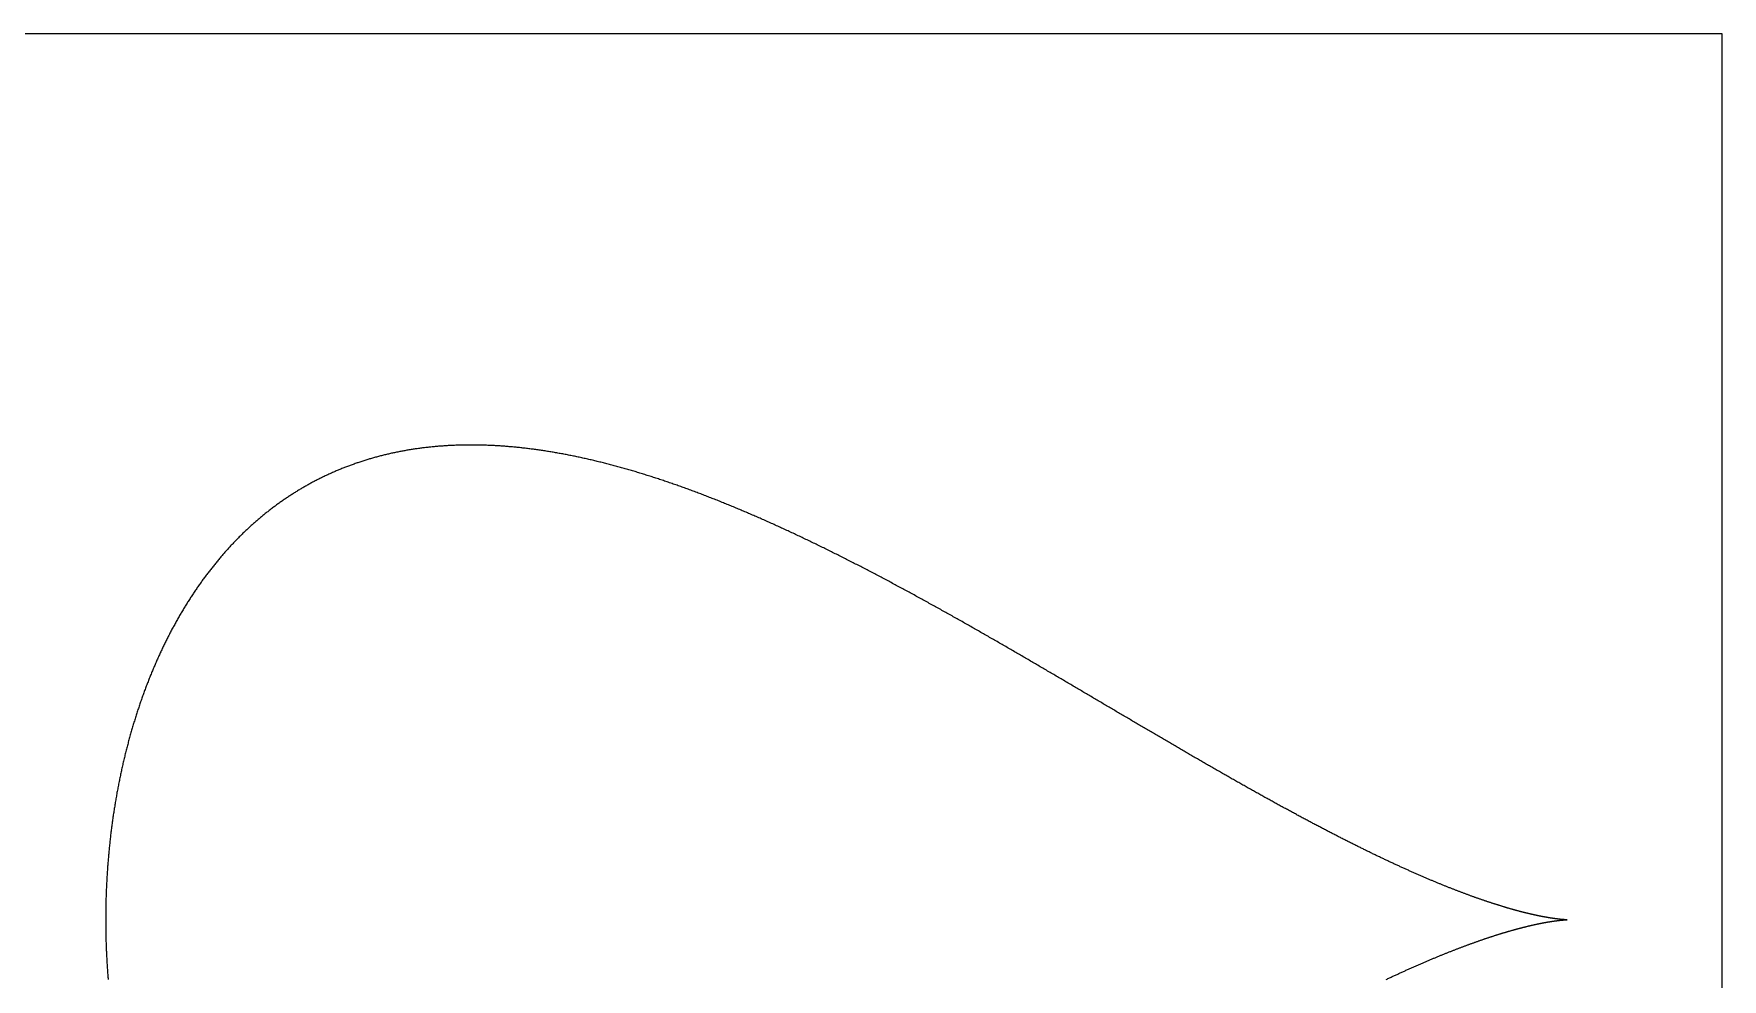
# Model space of a CAD drawing. Header units: metres. Extents: x 0 to 80, y 0 to 80.
# Drawn here: x 54.58 to 80, y 65.77 to 80 of the extents above; entities that cross this region are included whole.
import ezdxf

# ---------------------------------------------------------------- set-up
doc = ezdxf.new("R2010")
doc.units = ezdxf.units.M

msp = doc.modelspace()

# ---------------------------------------------------------------- linework, layer by layer
for p, q in [((80, 80), (0, 80)), ((80, 0), (80, 80))]:
    msp.add_line(p, q)
at = {"layer": 'ENGRAVE'}
msp.add_lwpolyline([(74.943231, 65.769717), (74.955864, 65.775659), (74.968472, 65.781579), (74.981055, 65.787477), (74.993612, 65.793352), (75.006144, 65.799205), (75.018651, 65.805037), (75.031132, 65.810845), (75.043588, 65.816632), (75.056018, 65.822396), (75.068423, 65.828138), (75.080802, 65.833858), (75.093156, 65.839556), (75.105483, 65.845232), (75.117785, 65.850885), (75.130062, 65.856516), (75.142312, 65.862125), (75.154537, 65.867711), (75.166736, 65.873276), (75.178909, 65.878818), (75.191056, 65.884337), (75.203177, 65.889835), (75.215272, 65.89531), (75.227341, 65.900764), (75.239384, 65.906194), (75.251401, 65.911603), (75.263392, 65.91699), (75.275356, 65.922354), (75.287295, 65.927696), (75.299207, 65.933016), (75.311092, 65.938313), (75.322952, 65.943589), (75.334785, 65.948842), (75.346592, 65.954073), (75.358372, 65.959282), (75.370126, 65.964468), (75.381853, 65.969633), (75.393553, 65.974775), (75.405227, 65.979895), (75.416875, 65.984993), (75.428496, 65.990069), (75.44009, 65.995122), (75.451657, 66.000154), (75.463198, 66.005163), (75.474712, 66.01015), (75.486199, 66.015115), (75.497659, 66.020058), (75.509092, 66.024979), (75.520498, 66.029878), (75.531878, 66.034755), (75.54323, 66.03961), (75.554555, 66.044443), (75.565854, 66.049253), (75.577125, 66.054042), (75.588369, 66.058808), (75.599585, 66.063553), (75.610775, 66.068276), (75.621937, 66.072976), (75.633072, 66.077655), (75.64418, 66.082312), (75.655261, 66.086947), (75.666314, 66.09156), (75.677339, 66.096151), (75.688337, 66.10072), (75.699308, 66.105268), (75.710251, 66.109793), (75.721167, 66.114297), (75.732055, 66.118779), (75.742915, 66.123239), (75.753748, 66.127677), (75.764553, 66.132093), (75.77533, 66.136488), (75.78608, 66.140861), (75.796802, 66.145213), (75.807496, 66.149542), (75.818162, 66.15385), (75.8288, 66.158137), (75.839411, 66.162402), (75.849993, 66.166645), (75.860548, 66.170866), (75.871074, 66.175066), (75.881573, 66.179245), (75.892043, 66.183402), (75.902485, 66.187538), (75.912899, 66.191652), (75.923285, 66.195744), (75.933643, 66.199815), (75.943973, 66.203865), (75.954274, 66.207894), (75.964547, 66.211901), (75.974791, 66.215887), (75.985008, 66.219851), (75.995196, 66.223794), (76.005355, 66.227716), (76.015486, 66.231617), (76.025589, 66.235497), (76.035663, 66.239355), (76.045708, 66.243193), (76.055725, 66.247009), (76.065714, 66.250804), (76.075674, 66.254578), (76.085605, 66.258331), (76.095507, 66.262063), (76.105381, 66.265774), (76.115226, 66.269464), (76.125042, 66.273134), (76.134829, 66.276782), (76.144587, 66.28041), (76.154317, 66.284017), (76.164018, 66.287603), (76.173689, 66.291168), (76.183332, 66.294713), (76.192946, 66.298237), (76.202531, 66.30174), (76.212087, 66.305222), (76.221613, 66.308685), (76.231111, 66.312126), (76.240579, 66.315547), (76.250019, 66.318948), (76.259429, 66.322328), (76.26881, 66.325688), (76.278161, 66.329027), (76.287483, 66.332346), (76.296776, 66.335645), (76.30604, 66.338923), (76.315274, 66.342182), (76.324479, 66.34542), (76.333655, 66.348638), (76.342801, 66.351835), (76.351918, 66.355013), (76.361005, 66.358171), (76.370062, 66.361309), (76.37909, 66.364426), (76.388089, 66.367524), (76.397057, 66.370602), (76.405997, 66.37366), (76.414906, 66.376699), (76.423786, 66.379717), (76.432636, 66.382716), (76.441456, 66.385696), (76.450247, 66.388655), (76.459008, 66.391595), (76.467738, 66.394516), (76.476439, 66.397417), (76.485111, 66.400298), (76.493752, 66.40316), (76.502363, 66.406003), (76.510945, 66.408826), (76.519496, 66.41163), (76.528017, 66.414415), (76.536509, 66.417181), (76.54497, 66.419928), (76.553401, 66.422655), (76.561802, 66.425363), (76.570173, 66.428053), (76.578514, 66.430723), (76.586824, 66.433374), (76.595105, 66.436007), (76.603355, 66.438621), (76.611575, 66.441216), (76.619764, 66.443792), (76.627923, 66.44635), (76.636052, 66.448888), (76.644151, 66.451409), (76.652219, 66.453911), (76.660257, 66.456394), (76.668264, 66.458859), (76.676241, 66.461305), (76.684187, 66.463733), (76.692103, 66.466143), (76.699988, 66.468535), (76.707843, 66.470908), (76.715667, 66.473263), (76.72346, 66.475601), (76.731223, 66.47792), (76.738955, 66.480221), (76.746657, 66.482504), (76.754327, 66.484769), (76.761968, 66.487017), (76.769577, 66.489247), (76.777155, 66.491459), (76.784703, 66.493653), (76.79222, 66.49583), (76.799706, 66.497989), (76.807161, 66.500131), (76.814586, 66.502255), (76.821979, 66.504362), (76.829342, 66.506451), (76.836673, 66.508524), (76.843974, 66.510579), (76.851243, 66.512617), (76.858482, 66.514637), (76.865689, 66.516641), (76.872865, 66.518628), (76.880011, 66.520597), (76.887125, 66.52255), (76.894208, 66.524486), (76.90126, 66.526405), (76.908281, 66.528308), (76.91527, 66.530194), (76.922228, 66.532063), (76.929156, 66.533916), (76.936051, 66.535752), (76.942916, 66.537572), (76.949749, 66.539375), (76.956551, 66.541163), (76.963322, 66.542934), (76.970061, 66.544688), (76.976769, 66.546427), (76.983445, 66.54815), (76.99009, 66.549856), (76.996703, 66.551547), (77.003285, 66.553222), (77.009836, 66.554881), (77.016355, 66.556524), (77.022843, 66.558152), (77.029299, 66.559764), (77.035723, 66.56136), (77.042116, 66.562941), (77.048477, 66.564506), (77.054807, 66.566057), (77.061105, 66.567591), (77.067371, 66.569111), (77.073606, 66.570615), (77.079809, 66.572105), (77.08598, 66.573579), (77.092119, 66.575038), (77.098227, 66.576482), (77.104303, 66.577912), (77.110347, 66.579327), (77.116359, 66.580727), (77.12234, 66.582112), (77.128288, 66.583483), (77.134205, 66.584839), (77.14009, 66.586181), (77.145943, 66.587508), (77.151764, 66.588821), (77.157553, 66.59012), (77.16331, 66.591405), (77.169035, 66.592675), (77.174729, 66.593932), (77.18039, 66.595174), (77.186019, 66.596403), (77.191616, 66.597618), (77.197181, 66.598819), (77.202714, 66.600006), (77.208215, 66.60118), (77.213684, 66.60234), (77.21912, 66.603486), (77.224525, 66.604619), (77.229897, 66.605739), (77.235237, 66.606846), (77.240545, 66.607939), (77.245821, 66.609019), (77.251065, 66.610087), (77.256276, 66.611141), (77.261455, 66.612182), (77.266602, 66.61321), (77.271716, 66.614226), (77.276798, 66.615229), (77.281848, 66.616219), (77.286866, 66.617197), (77.291851, 66.618162), (77.296804, 66.619115), (77.301724, 66.620055), (77.306612, 66.620983), (77.311468, 66.621899), (77.316291, 66.622803), (77.321081, 66.623695), (77.32584, 66.624575), (77.330566, 66.625443), (77.335259, 66.626299), (77.33992, 66.627143), (77.344548, 66.627976), (77.349144, 66.628797), (77.353707, 66.629606), (77.358238, 66.630404), (77.362736, 66.631191), (77.367201, 66.631966), (77.371634, 66.632731), (77.376035, 66.633484), (77.380402, 66.634226), (77.384737, 66.634957), (77.38904, 66.635677), (77.39331, 66.636386), (77.397547, 66.637084), (77.401751, 66.637772), (77.405923, 66.638449), (77.410062, 66.639116), (77.414168, 66.639772), (77.418242, 66.640417), (77.422282, 66.641053), (77.42629, 66.641678), (77.430266, 66.642293), (77.434208, 66.642898), (77.438118, 66.643493), (77.441994, 66.644078), (77.445838, 66.644654), (77.44965, 66.645219), (77.453428, 66.645775), (77.457173, 66.646321), (77.460886, 66.646858), (77.464566, 66.647385), (77.468213, 66.647903), (77.471826, 66.648412), (77.475407, 66.648911), (77.478956, 66.649402), (77.482471, 66.649883), (77.485953, 66.650356), (77.489402, 66.650819), (77.492818, 66.651274), (77.496202, 66.65172), (77.499552, 66.652157), (77.502869, 66.652586), (77.506154, 66.653006), (77.509405, 66.653418), (77.512623, 66.653822), (77.515808, 66.654217), (77.51896, 66.654605), (77.52208, 66.654984), (77.525166, 66.655355), (77.528219, 66.655718), (77.531238, 66.656074), (77.534225, 66.656422), (77.537179, 66.656762), (77.540099, 66.657094), (77.542987, 66.657419), (77.545841, 66.657737), (77.548662, 66.658047), (77.55145, 66.658351), (77.554205, 66.658647), (77.556927, 66.658935), (77.559615, 66.659217), (77.562271, 66.659492), (77.564893, 66.659761), (77.567482, 66.660022), (77.570038, 66.660277), (77.57256, 66.660525), (77.575049, 66.660767), (77.577506, 66.661002), (77.579928, 66.661231), (77.582318, 66.661454), (77.584674, 66.66167), (77.586997, 66.661881), (77.589287, 66.662086), (77.591544, 66.662284), (77.593767, 66.662477), (77.595957, 66.662664), (77.598114, 66.662846), (77.600237, 66.663022), (77.602327, 66.663192), (77.604384, 66.663357), (77.606408, 66.663517), (77.608398, 66.663672), (77.610354, 66.663821), (77.612278, 66.663966), (77.614168, 66.664105), (77.616025, 66.66424), (77.617848, 66.66437), (77.619638, 66.664495), (77.621395, 66.664615), (77.623118, 66.664731), (77.624808, 66.664843), (77.626465, 66.66495), (77.628088, 66.665053), (77.629678, 66.665151), (77.631234, 66.665246), (77.632757, 66.665336), (77.634247, 66.665423), (77.635703, 66.665506), (77.637126, 66.665585), (77.638515, 66.66566), (77.639871, 66.665732), (77.641194, 66.6658), (77.642483, 66.665865), (77.643738, 66.665927), (77.644961, 66.665985), (77.646149, 66.66604), (77.647305, 66.666093), (77.648427, 66.666142), (77.649515, 66.666188), (77.65057, 66.666231), (77.651592, 66.666272), (77.65258, 66.66631), (77.653534, 66.666346), (77.654455, 66.666379), (77.655343, 66.66641), (77.656197, 66.666438), (77.657018, 66.666465), (77.657805, 66.666489), (77.658559, 66.666511), (77.659279, 66.666531), (77.659966, 66.66655), (77.660619, 66.666566), (77.661239, 66.666581), (77.661825, 66.666595), (77.662378, 66.666607), (77.662897, 66.666617), (77.663383, 66.666627), (77.663835, 66.666635), (77.664254, 66.666641), (77.66464, 66.666647), (77.664991, 66.666652), (77.66531, 66.666656), (77.665594, 66.666659), (77.665846, 66.666662), (77.666064, 66.666664), (77.666248, 66.666665), (77.666399, 66.666666), (77.666516, 66.666666), (77.6666, 66.666667), (77.66665, 66.666667), (77.666667, 66.666667), (77.66665, 66.666667), (77.6666, 66.666667), (77.666516, 66.666667), (77.666399, 66.666668), (77.666248, 66.666668), (77.666064, 66.66667), (77.665846, 66.666672), (77.665594, 66.666674), (77.66531, 66.666677), (77.664991, 66.666681), (77.66464, 66.666686), (77.664254, 66.666692), (77.663835, 66.666699), (77.663383, 66.666707), (77.662897, 66.666716), (77.662378, 66.666727), (77.661825, 66.666738), (77.661239, 66.666752), (77.660619, 66.666767), (77.659966, 66.666784), (77.659279, 66.666802), (77.658559, 66.666822), (77.657805, 66.666844), (77.657018, 66.666869), (77.656197, 66.666895), (77.655343, 66.666924), (77.654455, 66.666954), (77.653534, 66.666987), (77.65258, 66.667023), (77.651592, 66.667061), (77.65057, 66.667102), (77.649515, 66.667145), (77.648427, 66.667192), (77.647305, 66.667241), (77.646149, 66.667293), (77.644961, 66.667348), (77.643738, 66.667406), (77.642483, 66.667468), (77.641194, 66.667533), (77.639871, 66.667601), (77.638515, 66.667673), (77.637126, 66.667748), (77.635703, 66.667827), (77.634247, 66.66791), (77.632757, 66.667997), (77.631234, 66.668087), (77.629678, 66.668182), (77.628088, 66.668281), (77.626465, 66.668384), (77.624808, 66.668491), (77.623118, 66.668602), (77.621395, 66.668718), (77.619638, 66.668839), (77.617848, 66.668964), (77.616025, 66.669094), (77.614168, 66.669228), (77.612278, 66.669368), (77.610354, 66.669512), (77.608398, 66.669661), (77.606408, 66.669816), (77.604384, 66.669976), (77.602327, 66.670141), (77.600237, 66.670311), (77.598114, 66.670487), (77.595957, 66.670669), (77.593767, 66.670856), (77.591544, 66.671049), (77.589287, 66.671248), (77.586997, 66.671452), (77.584674, 66.671663), (77.582318, 66.671879), (77.579928, 66.672102), (77.577506, 66.672331), (77.575049, 66.672567), (77.57256, 66.672808), (77.570038, 66.673057), (77.567482, 66.673311), (77.564893, 66.673573), (77.562271, 66.673841), (77.559615, 66.674116), (77.556927, 66.674398), (77.554205, 66.674687), (77.55145, 66.674983), (77.548662, 66.675286), (77.545841, 66.675596), (77.542987, 66.675914), (77.540099, 66.676239), (77.537179, 66.676572), (77.534225, 66.676912), (77.531238, 66.677259), (77.528219, 66.677615), (77.525166, 66.677978), (77.52208, 66.67835), (77.51896, 66.678729), (77.515808, 66.679116), (77.512623, 66.679511), (77.509405, 66.679915), (77.506154, 66.680327), (77.502869, 66.680747), (77.499552, 66.681176), (77.496202, 66.681614), (77.492818, 66.68206), (77.489402, 66.682514), (77.485953, 66.682978), (77.482471, 66.68345), (77.478956, 66.683932), (77.475407, 66.684422), (77.471826, 66.684921), (77.468213, 66.68543), (77.464566, 66.685948), (77.460886, 66.686475), (77.457173, 66.687012), (77.453428, 66.687558), (77.44965, 66.688114), (77.445838, 66.68868), (77.441994, 66.689255), (77.438118, 66.68984), (77.434208, 66.690435), (77.430266, 66.69104), (77.42629, 66.691655), (77.422282, 66.69228), (77.418242, 66.692916), (77.414168, 66.693562), (77.410062, 66.694218), (77.405923, 66.694884), (77.401751, 66.695561), (77.397547, 66.696249), (77.39331, 66.696948), (77.38904, 66.697657), (77.384737, 66.698377), (77.380402, 66.699108), (77.376035, 66.69985), (77.371634, 66.700603), (77.367201, 66.701367), (77.362736, 66.702142), (77.358238, 66.702929), (77.353707, 66.703727), (77.349144, 66.704537), (77.344548, 66.705358), (77.33992, 66.70619), (77.335259, 66.707035), (77.330566, 66.707891), (77.32584, 66.708759), (77.321081, 66.709638), (77.316291, 66.71053), (77.311468, 66.711434), (77.306612, 66.71235), (77.301724, 66.713278), (77.296804, 66.714219), (77.291851, 66.715171), (77.286866, 66.716137), (77.281848, 66.717114), (77.276798, 66.718105), (77.271716, 66.719107), (77.266602, 66.720123), (77.261455, 66.721151), (77.256276, 66.722193), (77.251065, 66.723247), (77.245821, 66.724314), (77.240545, 66.725394), (77.235237, 66.726488), (77.229897, 66.727594), (77.224525, 66.728714), (77.21912, 66.729847), (77.213684, 66.730994), (77.208215, 66.732154), (77.202714, 66.733327), (77.197181, 66.734515), (77.191616, 66.735716), (77.186019, 66.736931), (77.18039, 66.738159), (77.174729, 66.739402), (77.169035, 66.740658), (77.16331, 66.741929), (77.157553, 66.743213), (77.151764, 66.744512), (77.145943, 66.745825), (77.14009, 66.747153), (77.134205, 66.748494), (77.128288, 66.749851), (77.12234, 66.751221), (77.116359, 66.752607), (77.110347, 66.754007), (77.104303, 66.755421), (77.098227, 66.756851), (77.092119, 66.758295), (77.08598, 66.759755), (77.079809, 66.761229), (77.073606, 66.762718), (77.067371, 66.764222), (77.061105, 66.765742), (77.054807, 66.767277), (77.048477, 66.768827), (77.042116, 66.770392), (77.035723, 66.771973), (77.029299, 66.77357), (77.022843, 66.775182), (77.016355, 66.776809), (77.009836, 66.778453), (77.003285, 66.780112), (76.996703, 66.781786), (76.99009, 66.783477), (76.983445, 66.785184), (76.976769, 66.786906), (76.970061, 66.788645), (76.963322, 66.7904), (76.956551, 66.792171), (76.949749, 66.793958), (76.942916, 66.795761), (76.936051, 66.797581), (76.929156, 66.799417), (76.922228, 66.80127), (76.91527, 66.80314), (76.908281, 66.805025), (76.90126, 66.806928), (76.894208, 66.808847), (76.887125, 66.810783), (76.880011, 66.812736), (76.872865, 66.814706), (76.865689, 66.816692), (76.858482, 66.818696), (76.851243, 66.820717), (76.843974, 66.822755), (76.836673, 66.82481), (76.829342, 66.826882), (76.821979, 66.828971), (76.814586, 66.831078), (76.807161, 66.833203), (76.799706, 66.835344), (76.79222, 66.837503), (76.784703, 66.83968), (76.777155, 66.841875), (76.769577, 66.844087), (76.761968, 66.846316), (76.754327, 66.848564), (76.746657, 66.850829), (76.738955, 66.853112), (76.731223, 66.855414), (76.72346, 66.857733), (76.715667, 66.86007), (76.707843, 66.862425), (76.699988, 66.864799), (76.692103, 66.86719), (76.684187, 66.8696), (76.676241, 66.872028), (76.668264, 66.874475), (76.660257, 66.876939), (76.652219, 66.879423), (76.644151, 66.881925), (76.636052, 66.884445), (76.627923, 66.886984), (76.619764, 66.889541), (76.611575, 66.892118), (76.603355, 66.894713), (76.595105, 66.897326), (76.586824, 66.899959), (76.578514, 66.90261), (76.570173, 66.905281), (76.561802, 66.90797), (76.553401, 66.910678), (76.54497, 66.913406), (76.536509, 66.916152), (76.528017, 66.918918), (76.519496, 66.921703), (76.510945, 66.924507), (76.502363, 66.92733), (76.493752, 66.930173), (76.485111, 66.933035), (76.476439, 66.935917), (76.467738, 66.938818), (76.459008, 66.941738), (76.450247, 66.944678), (76.441456, 66.947638), (76.432636, 66.950617), (76.423786, 66.953616), (76.414906, 66.956635), (76.405997, 66.959673), (76.397057, 66.962731), (76.388089, 66.965809), (76.37909, 66.968907), (76.370062, 66.972025), (76.361005, 66.975162), (76.351918, 66.97832), (76.342801, 66.981498), (76.333655, 66.984696), (76.324479, 66.987914), (76.315274, 66.991152), (76.30604, 66.99441), (76.296776, 66.997689), (76.287483, 67.000987), (76.278161, 67.004306), (76.26881, 67.007646), (76.259429, 67.011005), (76.250019, 67.014386), (76.240579, 67.017786), (76.231111, 67.021207), (76.221613, 67.024649), (76.212087, 67.028111), (76.202531, 67.031594), (76.192946, 67.035097), (76.183332, 67.038621), (76.173689, 67.042165), (76.164018, 67.045731), (76.154317, 67.049317), (76.144587, 67.052923), (76.134829, 67.056551), (76.125042, 67.0602), (76.115226, 67.063869), (76.105381, 67.067559), (76.095507, 67.07127), (76.085605, 67.075002), (76.075674, 67.078755), (76.065714, 67.082529), (76.055725, 67.086325), (76.045708, 67.090141), (76.035663, 67.093978), (76.025589, 67.097837), (76.015486, 67.101716), (76.005355, 67.105617), (75.995196, 67.109539), (75.985008, 67.113482), (75.974791, 67.117447), (75.964547, 67.121433), (75.954274, 67.12544), (75.943973, 67.129468), (75.933643, 67.133518), (75.923285, 67.137589), (75.912899, 67.141682), (75.902485, 67.145796), (75.892043, 67.149931), (75.881573, 67.154088), (75.871074, 67.158267), (75.860548, 67.162467), (75.849993, 67.166689), (75.839411, 67.170932), (75.8288, 67.175197), (75.818162, 67.179483), (75.807496, 67.183791), (75.796802, 67.188121), (75.78608, 67.192472), (75.77533, 67.196845), (75.764553, 67.20124), (75.753748, 67.205656), (75.742915, 67.210095), (75.732055, 67.214555), (75.721167, 67.219037), (75.710251, 67.22354), (75.699308, 67.228066), (75.688337, 67.232613), (75.677339, 67.237182), (75.666314, 67.241773), (75.655261, 67.246386), (75.64418, 67.251021), (75.633072, 67.255678), (75.621937, 67.260357), (75.610775, 67.265058), (75.599585, 67.26978), (75.588369, 67.274525), (75.577125, 67.279291), (75.565854, 67.28408), (75.554555, 67.288891), (75.54323, 67.293724), (75.531878, 67.298578), (75.520498, 67.303455), (75.509092, 67.308354), (75.497659, 67.313275), (75.486199, 67.318218), (75.474712, 67.323183), (75.463198, 67.32817), (75.451657, 67.33318), (75.44009, 67.338211), (75.428496, 67.343265), (75.416875, 67.348341), (75.405227, 67.353438), (75.393553, 67.358559), (75.381853, 67.363701), (75.370126, 67.368865), (75.358372, 67.374052), (75.346592, 67.379261), (75.334785, 67.384492), (75.322952, 67.389745), (75.311092, 67.39502), (75.299207, 67.400318), (75.287295, 67.405637), (75.275356, 67.410979), (75.263392, 67.416344), (75.251401, 67.42173), (75.239384, 67.427139), (75.227341, 67.43257), (75.215272, 67.438023), (75.203177, 67.443498), (75.191056, 67.448996), (75.178909, 67.454516), (75.166736, 67.460058), (75.154537, 67.465622), (75.142312, 67.471209), (75.130062, 67.476817), (75.117785, 67.482448), (75.105483, 67.488102), (75.093156, 67.493777), (75.080802, 67.499475), (75.068423, 67.505195), (75.056018, 67.510937), (75.043588, 67.516701), (75.031132, 67.522488), (75.018651, 67.528297), (75.006144, 67.534128), (74.993612, 67.539981), (74.981055, 67.545857), (74.968472, 67.551754), (74.955864, 67.557674), (74.943231, 67.563616), (74.930572, 67.56958), (74.917888, 67.575566), (74.90518, 67.581575), (74.892446, 67.587606), (74.879687, 67.593659), (74.866903, 67.599733), (74.854094, 67.605831), (74.84126, 67.61195), (74.828401, 67.618091), (74.815517, 67.624255), (74.802609, 67.63044), (74.789675, 67.636648), (74.776717, 67.642877), (74.763735, 67.649129), (74.750727, 67.655403), (74.737695, 67.661699), (74.724639, 67.668017), (74.711557, 67.674357), (74.698452, 67.680718), (74.685322, 67.687102), (74.672167, 67.693508), (74.658988, 67.699936), (74.645785, 67.706386), (74.632557, 67.712857), (74.619305, 67.719351), (74.606029, 67.725866), (74.592729, 67.732404), (74.579404, 67.738963), (74.566056, 67.745544), (74.552683, 67.752147), (74.539287, 67.758772), (74.525866, 67.765418), (74.512422, 67.772086), (74.498953, 67.778777), (74.485461, 67.785488), (74.471945, 67.792222), (74.458405, 67.798977), (74.444841, 67.805754), (74.431254, 67.812553), (74.417643, 67.819373), (74.404008, 67.826215), (74.39035, 67.833078), (74.376669, 67.839963), (74.362963, 67.84687), (74.349235, 67.853798), (74.335483, 67.860747), (74.321707, 67.867718), (74.307909, 67.874711), (74.294087, 67.881725), (74.280242, 67.88876), (74.266373, 67.895817), (74.252482, 67.902895), (74.238567, 67.909994), (74.224629, 67.917115), (74.210669, 67.924257), (74.196685, 67.931421), (74.182678, 67.938605), (74.168649, 67.945811), (74.154596, 67.953038), (74.140521, 67.960286), (74.126423, 67.967555), (74.112302, 67.974845), (74.098159, 67.982157), (74.083993, 67.989489), (74.069804, 67.996842), (74.055593, 68.004217), (74.041359, 68.011612), (74.027103, 68.019028), (74.012825, 68.026465), (73.998524, 68.033923), (73.984201, 68.041402), (73.969855, 68.048901), (73.955487, 68.056421), (73.941097, 68.063962), (73.926685, 68.071524), (73.912251, 68.079106), (73.897794, 68.086709), (73.883316, 68.094332), (73.868816, 68.101976), (73.854293, 68.109641), (73.839749, 68.117325), (73.825183, 68.125031), (73.810595, 68.132757), (73.795986, 68.140503), (73.781354, 68.148269), (73.766701, 68.156056), (73.752027, 68.163863), (73.73733, 68.17169), (73.722613, 68.179537), (73.707873, 68.187405), (73.693113, 68.195292), (73.678331, 68.2032), (73.663527, 68.211127), (73.648702, 68.219075), (73.633856, 68.227042), (73.618989, 68.235029), (73.604101, 68.243037), (73.589191, 68.251064), (73.57426, 68.25911), (73.559309, 68.267177), (73.544336, 68.275263), (73.529342, 68.283369), (73.514328, 68.291494), (73.499292, 68.299639), (73.484236, 68.307803), (73.469159, 68.315987), (73.454061, 68.32419), (73.438943, 68.332413), (73.423804, 68.340654), (73.408644, 68.348916), (73.393464, 68.357196), (73.378263, 68.365495), (73.363042, 68.373814), (73.347801, 68.382152), (73.332539, 68.390508), (73.317257, 68.398884), (73.301955, 68.407279), (73.286632, 68.415692), (73.271289, 68.424125), (73.255926, 68.432576), (73.240543, 68.441046), (73.22514, 68.449534), (73.209717, 68.458041), (73.194274, 68.466567), (73.178812, 68.475111), (73.163329, 68.483674), (73.147827, 68.492255), (73.132304, 68.500855), (73.116763, 68.509473), (73.101201, 68.518109), (73.08562, 68.526763), (73.070019, 68.535435), (73.054399, 68.544126), (73.03876, 68.552835), (73.023101, 68.561561), (73.007422, 68.570306), (72.991724, 68.579068), (72.976007, 68.587848), (72.960271, 68.596646), (72.944516, 68.605462), (72.928741, 68.614295), (72.912948, 68.623146), (72.897135, 68.632015), (72.881304, 68.6409), (72.865453, 68.649804), (72.849584, 68.658724), (72.833696, 68.667662), (72.817789, 68.676618), (72.801863, 68.68559), (72.785918, 68.69458), (72.769955, 68.703586), (72.753974, 68.71261), (72.737974, 68.72165), (72.721955, 68.730708), (72.705918, 68.739782), (72.689862, 68.748873), (72.673788, 68.757981), (72.657696, 68.767105), (72.641586, 68.776246), (72.625457, 68.785403), (72.60931, 68.794577), (72.593145, 68.803767), (72.576962, 68.812973), (72.560761, 68.822196), (72.544543, 68.831435), (72.528306, 68.84069), (72.512051, 68.849961), (72.495779, 68.859248), (72.479488, 68.86855), (72.46318, 68.877869), (72.446855, 68.887204), (72.430512, 68.896554), (72.414151, 68.90592), (72.397773, 68.915301), (72.381377, 68.924698), (72.364964, 68.93411), (72.348533, 68.943538), (72.332085, 68.952981), (72.31562, 68.962439), (72.299138, 68.971913), (72.282639, 68.981401), (72.266122, 68.990904), (72.249589, 69.000423), (72.233038, 69.009956), (72.216471, 69.019504), (72.199886, 69.029067), (72.183285, 69.038644), (72.166667, 69.048237), (72.150032, 69.057843), (72.13338, 69.067464), (72.116712, 69.077099), (72.100027, 69.086749), (72.083326, 69.096413), (72.066608, 69.106091), (72.049874, 69.115783), (72.033123, 69.125489), (72.016356, 69.135209), (71.999572, 69.144943), (71.982773, 69.15469), (71.965957, 69.164452), (71.949125, 69.174226), (71.932277, 69.184015), (71.915413, 69.193817), (71.898533, 69.203632), (71.881637, 69.21346), (71.864725, 69.223302), (71.847797, 69.233157), (71.830854, 69.243025), (71.813895, 69.252906), (71.79692, 69.2628), (71.779929, 69.272707), (71.762923, 69.282626), (71.745901, 69.292558), (71.728864, 69.302503), (71.711812, 69.31246), (71.694744, 69.32243), (71.677661, 69.332412), (71.660562, 69.342406), (71.643448, 69.352412), (71.62632, 69.362431), (71.609176, 69.372461), (71.592017, 69.382504), (71.574843, 69.392558), (71.557654, 69.402624), (71.54045, 69.412702), (71.523231, 69.422791), (71.505998, 69.432892), (71.488749, 69.443004), (71.471486, 69.453128), (71.454209, 69.463263), (71.436917, 69.473409), (71.41961, 69.483566), (71.402289, 69.493734), (71.384953, 69.503913), (71.367603, 69.514103), (71.350239, 69.524304), (71.33286, 69.534515), (71.315468, 69.544737), (71.298061, 69.55497), (71.28064, 69.565212), (71.263204, 69.575466), (71.245755, 69.585729), (71.228292, 69.596002), (71.210815, 69.606286), (71.193325, 69.616579), (71.17582, 69.626883), (71.158302, 69.637196), (71.14077, 69.647518), (71.123224, 69.657851), (71.105665, 69.668193), (71.088092, 69.678544), (71.070506, 69.688905), (71.052906, 69.699274), (71.035293, 69.709653), (71.017667, 69.720041), (71.000028, 69.730438), (70.982375, 69.740844), (70.964709, 69.751259), (70.94703, 69.761682), (70.929338, 69.772114), (70.911633, 69.782555), (70.893915, 69.793003), (70.876184, 69.80346), (70.858441, 69.813926), (70.840684, 69.824399), (70.822915, 69.834881), (70.805134, 69.84537), (70.787339, 69.855867), (70.769532, 69.866372), (70.751713, 69.876885), (70.733881, 69.887405), (70.716037, 69.897933), (70.69818, 69.908468), (70.680311, 69.91901), (70.66243, 69.92956), (70.644537, 69.940116), (70.626632, 69.950679), (70.608714, 69.96125), (70.590785, 69.971827), (70.572843, 69.982411), (70.55489, 69.993001), (70.536925, 70.003598), (70.518948, 70.014201), (70.500959, 70.024811), (70.482959, 70.035427), (70.464947, 70.046049), (70.446923, 70.056676), (70.428888, 70.06731), (70.410842, 70.07795), (70.392784, 70.088595), (70.374715, 70.099246), (70.356634, 70.109902), (70.338542, 70.120564), (70.320439, 70.131231), (70.302325, 70.141903), (70.2842, 70.15258), (70.266064, 70.163263), (70.247916, 70.17395), (70.229758, 70.184642), (70.211589, 70.195338), (70.19341, 70.20604), (70.175219, 70.216745), (70.157018, 70.227455), (70.138806, 70.23817), (70.120584, 70.248888), (70.102351, 70.259611), (70.084107, 70.270338), (70.065854, 70.281068), (70.047589, 70.291802), (70.029315, 70.30254), (70.01103, 70.313282), (69.992735, 70.324026), (69.97443, 70.334775), (69.956115, 70.345526), (69.93779, 70.356281), (69.919455, 70.367038), (69.90111, 70.377799), (69.882755, 70.388562), (69.864391, 70.399328), (69.846016, 70.410097), (69.827632, 70.420868), (69.809239, 70.431642), (69.790835, 70.442418), (69.772423, 70.453196), (69.754, 70.463976), (69.735569, 70.474758), (69.717128, 70.485542), (69.698678, 70.496328), (69.680218, 70.507115), (69.661749, 70.517904), (69.643272, 70.528695), (69.624785, 70.539487), (69.606289, 70.550279), (69.587784, 70.561074), (69.56927, 70.571869), (69.550748, 70.582665), (69.532216, 70.593461), (69.513676, 70.604259), (69.495127, 70.615057), (69.47657, 70.625855), (69.458004, 70.636654), (69.43943, 70.647453), (69.420847, 70.658252), (69.402255, 70.669051), (69.383656, 70.679851), (69.365048, 70.69065), (69.346432, 70.701448), (69.327808, 70.712246), (69.309175, 70.723044), (69.290535, 70.733841), (69.271886, 70.744637), (69.25323, 70.755433), (69.234566, 70.766227), (69.215894, 70.777021), (69.197214, 70.787813), (69.178526, 70.798604), (69.159831, 70.809393), (69.141128, 70.820181), (69.122418, 70.830968), (69.1037, 70.841752), (69.084975, 70.852535), (69.066242, 70.863316), (69.047502, 70.874094), (69.028755, 70.884871), (69.010001, 70.895645), (68.991239, 70.906417), (68.972471, 70.917186), (68.953695, 70.927953), (68.934913, 70.938717), (68.916123, 70.949477), (68.897327, 70.960235), (68.878524, 70.97099), (68.859714, 70.981742), (68.840897, 70.99249), (68.822074, 71.003235), (68.803245, 71.013976), (68.784408, 71.024714), (68.765566, 71.035448), (68.746717, 71.046178), (68.727861, 71.056904), (68.708999, 71.067626), (68.690132, 71.078344), (68.671257, 71.089057), (68.652377, 71.099766), (68.633491, 71.11047), (68.614599, 71.121169), (68.595701, 71.131864), (68.576797, 71.142554), (68.557887, 71.153239), (68.538971, 71.163918), (68.52005, 71.174593), (68.501123, 71.185262), (68.48219, 71.195925), (68.463252, 71.206583), (68.444309, 71.217235), (68.42536, 71.227881), (68.406405, 71.238522), (68.387446, 71.249156), (68.368481, 71.259784), (68.349511, 71.270406), (68.330536, 71.281021), (68.311555, 71.29163), (68.29257, 71.302232), (68.27358, 71.312827), (68.254585, 71.323415), (68.235585, 71.333997), (68.21658, 71.344571), (68.197571, 71.355138), (68.178557, 71.365698), (68.159538, 71.37625), (68.140515, 71.386795), (68.121487, 71.397332), (68.102455, 71.407861), (68.083418, 71.418382), (68.064377, 71.428895), (68.045332, 71.4394), (68.026283, 71.449897), (68.007229, 71.460385), (67.988172, 71.470865), (67.96911, 71.481336), (67.950045, 71.491799), (67.930975, 71.502252), (67.911902, 71.512696), (67.892825, 71.523132), (67.873744, 71.533558), (67.85466, 71.543975), (67.835571, 71.554382), (67.81648, 71.56478), (67.797385, 71.575168), (67.778286, 71.585546), (67.759184, 71.595915), (67.740079, 71.606273), (67.72097, 71.616621), (67.701858, 71.626959), (67.682743, 71.637286), (67.663625, 71.647603), (67.644504, 71.657909), (67.62538, 71.668205), (67.606253, 71.67849), (67.587123, 71.688763), (67.56799, 71.699026), (67.548855, 71.709277), (67.529717, 71.719517), (67.510576, 71.729746), (67.491433, 71.739963), (67.472287, 71.750168), (67.453139, 71.760361), (67.433988, 71.770543), (67.414835, 71.780712), (67.39568, 71.79087), (67.376522, 71.801015), (67.357362, 71.811147), (67.338201, 71.821267), (67.319037, 71.831375), (67.299871, 71.841469), (67.280703, 71.851551), (67.261534, 71.86162), (67.242362, 71.871676), (67.223189, 71.881718), (67.204014, 71.891747), (67.184838, 71.901763), (67.16566, 71.911765), (67.14648, 71.921754), (67.127299, 71.931728), (67.108116, 71.941689), (67.088933, 71.951635), (67.069747, 71.961568), (67.050561, 71.971486), (67.031374, 71.98139), (67.012185, 71.991279), (66.992995, 72.001153), (66.973805, 72.011013), (66.954613, 72.020858), (66.935421, 72.030688), (66.916227, 72.040503), (66.897033, 72.050302), (66.877839, 72.060087), (66.858643, 72.069855), (66.839447, 72.079609), (66.820251, 72.089346), (66.801054, 72.099068), (66.781856, 72.108773), (66.762659, 72.118463), (66.743461, 72.128137), (66.724262, 72.137794), (66.705064, 72.147435), (66.685865, 72.157059), (66.666667, 72.166667), (66.647468, 72.176258), (66.62827, 72.185832), (66.609071, 72.195389), (66.589873, 72.204929), (66.570675, 72.214451), (66.551477, 72.223957), (66.53228, 72.233445), (66.513083, 72.242915), (66.493886, 72.252368), (66.47469, 72.261803), (66.455495, 72.27122), (66.4363, 72.280618), (66.417106, 72.289999), (66.397913, 72.299362), (66.37872, 72.308706), (66.359529, 72.318031), (66.340338, 72.327338), (66.321148, 72.336627), (66.30196, 72.345896), (66.282772, 72.355147), (66.263586, 72.364378), (66.244401, 72.37359), (66.225217, 72.382783), (66.206034, 72.391956), (66.186853, 72.40111), (66.167674, 72.410244), (66.148496, 72.419359), (66.129319, 72.428453), (66.110144, 72.437528), (66.090971, 72.446582), (66.0718, 72.455617), (66.05263, 72.46463), (66.033462, 72.473624), (66.014297, 72.482597), (65.995133, 72.491549), (65.975971, 72.50048), (65.956811, 72.50939), (65.937654, 72.51828), (65.918498, 72.527148), (65.899345, 72.535995), (65.880195, 72.544821), (65.861046, 72.553625), (65.841901, 72.562407), (65.822757, 72.571168), (65.803617, 72.579907), (65.784478, 72.588624), (65.765343, 72.597319), (65.74621, 72.605991), (65.727081, 72.614642), (65.707953, 72.62327), (65.688829, 72.631876), (65.669708, 72.640459), (65.65059, 72.649019), (65.631475, 72.657556), (65.612363, 72.66607), (65.593255, 72.674562), (65.574149, 72.68303), (65.555047, 72.691475), (65.535949, 72.699896), (65.516854, 72.708294), (65.497762, 72.716669), (65.478674, 72.725019), (65.459589, 72.733346), (65.440508, 72.741649), (65.421431, 72.749927), (65.402358, 72.758182), (65.383289, 72.766412), (65.364223, 72.774618), (65.345161, 72.782799), (65.326104, 72.790956), (65.30705, 72.799088), (65.288001, 72.807195), (65.268956, 72.815277), (65.249915, 72.823334), (65.230879, 72.831366), (65.211846, 72.839372), (65.192819, 72.847354), (65.173795, 72.855309), (65.154777, 72.863239), (65.135763, 72.871144), (65.116753, 72.879022), (65.097748, 72.886875), (65.078748, 72.894702), (65.059753, 72.902502), (65.040763, 72.910276), (65.021778, 72.918024), (65.002798, 72.925745), (64.983822, 72.93344), (64.964852, 72.941108), (64.945888, 72.948749), (64.926928, 72.956364), (64.907974, 72.963951), (64.889025, 72.971511), (64.870081, 72.979044), (64.851143, 72.98655), (64.83221, 72.994028), (64.813283, 73.001479), (64.794362, 73.008902), (64.775447, 73.016297), (64.756537, 73.023665), (64.737633, 73.031004), (64.718735, 73.038316), (64.699842, 73.045599), (64.680956, 73.052854), (64.662076, 73.060081), (64.643202, 73.067279), (64.624334, 73.074448), (64.605472, 73.081589), (64.586617, 73.088701), (64.567768, 73.095784), (64.548925, 73.102838), (64.530089, 73.109864), (64.511259, 73.116859), (64.492436, 73.123826), (64.473619, 73.130763), (64.45481, 73.137671), (64.436006, 73.144549), (64.41721, 73.151397), (64.398421, 73.158216), (64.379638, 73.165004), (64.360862, 73.171763), (64.342094, 73.178491), (64.323332, 73.18519), (64.304578, 73.191857), (64.285831, 73.198495), (64.267091, 73.205102), (64.248358, 73.211678), (64.229633, 73.218224), (64.210915, 73.224739), (64.192205, 73.231223), (64.173502, 73.237676), (64.154807, 73.244097), (64.13612, 73.250488), (64.11744, 73.256847), (64.098768, 73.263175), (64.080103, 73.269471), (64.061447, 73.275736), (64.042799, 73.281969), (64.024158, 73.288171), (64.005526, 73.29434), (63.986902, 73.300477), (63.968285, 73.306583), (63.949678, 73.312656), (63.931078, 73.318697), (63.912487, 73.324705), (63.893904, 73.330681), (63.875329, 73.336625), (63.856763, 73.342535), (63.838206, 73.348413), (63.819657, 73.354259), (63.801117, 73.360071), (63.782586, 73.36585), (63.764063, 73.371596), (63.745549, 73.377309), (63.727045, 73.382989), (63.708549, 73.388635), (63.690062, 73.394248), (63.671584, 73.399827), (63.653115, 73.405372), (63.634656, 73.410884), (63.616205, 73.416362), (63.597765, 73.421806), (63.579333, 73.427215), (63.560911, 73.432591), (63.542498, 73.437933), (63.524095, 73.44324), (63.505701, 73.448512), (63.487317, 73.453751), (63.468943, 73.458954), (63.450578, 73.464123), (63.432223, 73.469258), (63.413878, 73.474357), (63.395543, 73.479421), (63.377218, 73.484451), (63.358903, 73.489445), (63.340598, 73.494404), (63.322303, 73.499328), (63.304018, 73.504216), (63.285744, 73.509069), (63.26748, 73.513887), (63.249226, 73.518669), (63.230983, 73.523415), (63.21275, 73.528125), (63.194527, 73.5328), (63.176315, 73.537438), (63.158114, 73.54204), (63.139924, 73.546607), (63.121744, 73.551137), (63.103575, 73.555631), (63.085417, 73.560088), (63.06727, 73.564509), (63.049134, 73.568893), (63.031008, 73.573241), (63.012894, 73.577552), (62.994791, 73.581826), (62.976699, 73.586063), (62.958619, 73.590264), (62.94055, 73.594427), (62.922492, 73.598553), (62.904445, 73.602642), (62.88641, 73.606694), (62.868386, 73.610708), (62.850374, 73.614685), (62.832374, 73.618624), (62.814385, 73.622526), (62.796409, 73.62639), (62.778443, 73.630216), (62.76049, 73.634005), (62.742549, 73.637756), (62.724619, 73.641468), (62.706702, 73.645143), (62.688796, 73.648779), (62.670903, 73.652377), (62.653022, 73.655937), (62.635153, 73.659459), (62.617297, 73.662942), (62.599452, 73.666386), (62.58162, 73.669792), (62.563801, 73.67316), (62.545994, 73.676488), (62.5282, 73.679778), (62.510418, 73.683029), (62.492649, 73.686241), (62.474893, 73.689414), (62.457149, 73.692548), (62.439418, 73.695642), (62.4217, 73.698698), (62.403995, 73.701714), (62.386303, 73.704691), (62.368624, 73.707628), (62.350958, 73.710526), (62.333306, 73.713384), (62.315666, 73.716202), (62.29804, 73.718981), (62.280427, 73.72172), (62.262827, 73.724419), (62.245241, 73.727078), (62.227668, 73.729697), (62.210109, 73.732276), (62.192564, 73.734815), (62.175032, 73.737314), (62.157513, 73.739772), (62.140009, 73.74219), (62.122518, 73.744568), (62.105041, 73.746905), (62.087578, 73.749202), (62.070129, 73.751458), (62.052694, 73.753673), (62.035273, 73.755848), (62.017866, 73.757982), (62.000473, 73.760075), (61.983094, 73.762127), (61.96573, 73.764138), (61.94838, 73.766108), (61.931045, 73.768037), (61.913723, 73.769925), (61.896417, 73.771772), (61.879125, 73.773577), (61.861847, 73.775341), (61.844584, 73.777063), (61.827336, 73.778745), (61.810102, 73.780384), (61.792884, 73.781982), (61.77568, 73.783539), (61.758491, 73.785053), (61.741317, 73.786526), (61.724158, 73.787957), (61.707014, 73.789347), (61.689885, 73.790694), (61.672771, 73.791999), (61.655673, 73.793263), (61.638589, 73.794484), (61.621522, 73.795663), (61.604469, 73.7968), (61.587432, 73.797894), (61.57041, 73.798947), (61.553404, 73.799957), (61.536414, 73.800924), (61.519439, 73.801849), (61.502479, 73.802732), (61.485536, 73.803572), (61.468608, 73.804369), (61.451696, 73.805124), (61.4348, 73.805836), (61.41792, 73.806505), (61.401056, 73.807131), (61.384208, 73.807715), (61.367376, 73.808255), (61.35056, 73.808753), (61.333761, 73.809207), (61.316977, 73.809619), (61.30021, 73.809987), (61.28346, 73.810312), (61.266725, 73.810594), (61.250008, 73.810833), (61.233306, 73.811028), (61.216621, 73.811181), (61.199953, 73.811289), (61.183302, 73.811354), (61.166667, 73.811376), (61.150049, 73.811354), (61.133447, 73.811289), (61.116863, 73.81118), (61.100295, 73.811028), (61.083745, 73.810831), (61.067211, 73.810591), (61.050695, 73.810307), (61.034195, 73.80998), (61.017713, 73.809608), (61.001248, 73.809193), (60.9848, 73.808733), (60.96837, 73.80823), (60.951956, 73.807683), (60.935561, 73.807091), (60.919182, 73.806456), (60.902822, 73.805776), (60.886479, 73.805052), (60.870153, 73.804284), (60.853845, 73.803471), (60.837555, 73.802615), (60.821282, 73.801714), (60.805028, 73.800769), (60.788791, 73.799779), (60.772572, 73.798745), (60.756371, 73.797666), (60.740188, 73.796543), (60.724023, 73.795375), (60.707876, 73.794163), (60.691748, 73.792906), (60.675637, 73.791605), (60.659545, 73.790259), (60.643471, 73.788868), (60.627416, 73.787432), (60.611379, 73.785952), (60.59536, 73.784427), (60.57936, 73.782857), (60.563378, 73.781242), (60.547415, 73.779583), (60.53147, 73.777878), (60.515545, 73.776129), (60.499638, 73.774335), (60.48375, 73.772495), (60.46788, 73.770611), (60.45203, 73.768681), (60.436198, 73.766707), (60.420385, 73.764687), (60.404592, 73.762623), (60.388817, 73.760513), (60.373062, 73.758358), (60.357326, 73.756158), (60.341609, 73.753912), (60.325911, 73.751622), (60.310233, 73.749286), (60.294574, 73.746905), (60.278934, 73.744478), (60.263314, 73.742006), (60.247713, 73.739489), (60.232132, 73.736927), (60.216571, 73.734319), (60.201029, 73.731666), (60.185507, 73.728967), (60.170004, 73.726223), (60.154522, 73.723433), (60.139059, 73.720598), (60.123616, 73.717717), (60.108193, 73.714791), (60.09279, 73.71182), (60.077407, 73.708803), (60.062044, 73.70574), (60.046701, 73.702632), (60.031379, 73.699478), (60.016076, 73.696278), (60.000794, 73.693033), (59.985532, 73.689742), (59.970291, 73.686406), (59.95507, 73.683024), (59.939869, 73.679596), (59.924689, 73.676123), (59.909529, 73.672604), (59.89439, 73.669039), (59.879272, 73.665429), (59.864174, 73.661772), (59.849097, 73.65807), (59.834041, 73.654323), (59.819006, 73.650529), (59.803991, 73.64669), (59.788997, 73.642805), (59.774025, 73.638874), (59.759073, 73.634898), (59.744142, 73.630875), (59.729233, 73.626807), (59.714344, 73.622693), (59.699477, 73.618534), (59.684631, 73.614328), (59.669806, 73.610077), (59.655003, 73.605779), (59.640221, 73.601436), (59.62546, 73.597048), (59.610721, 73.592613), (59.596003, 73.588132), (59.581307, 73.583606), (59.566632, 73.579034), (59.551979, 73.574416), (59.537348, 73.569752), (59.522738, 73.565042), (59.50815, 73.560287), (59.493584, 73.555486), (59.47904, 73.550638), (59.464518, 73.545745), (59.450017, 73.540807), (59.435539, 73.535822), (59.421083, 73.530791), (59.406648, 73.525715), (59.392236, 73.520593), (59.377846, 73.515425), (59.363478, 73.510211), (59.349133, 73.504952), (59.334809, 73.499646), (59.320509, 73.494295), (59.30623, 73.488898), (59.291974, 73.483456), (59.27774, 73.477967), (59.263529, 73.472433), (59.24934, 73.466853), (59.235174, 73.461227), (59.221031, 73.455556), (59.20691, 73.449839), (59.192812, 73.444076), (59.178737, 73.438267), (59.164685, 73.432413), (59.150655, 73.426513), (59.136649, 73.420568), (59.122665, 73.414576), (59.108704, 73.408539), (59.094766, 73.402457), (59.080852, 73.396329), (59.06696, 73.390155), (59.053092, 73.383936), (59.039247, 73.377671), (59.025425, 73.37136), (59.011626, 73.365004), (58.997851, 73.358603), (58.984099, 73.352156), (58.97037, 73.345663), (58.956665, 73.339125), (58.942983, 73.332542), (58.929325, 73.325913), (58.91569, 73.319239), (58.902079, 73.312519), (58.888492, 73.305754), (58.874928, 73.298944), (58.861389, 73.292088), (58.847872, 73.285187), (58.83438, 73.27824), (58.820912, 73.271249), (58.807467, 73.264212), (58.794047, 73.25713), (58.78065, 73.250003), (58.767277, 73.24283), (58.753929, 73.235612), (58.740604, 73.22835), (58.727304, 73.221042), (58.714028, 73.213689), (58.700776, 73.206291), (58.687549, 73.198848), (58.674345, 73.19136), (58.661166, 73.183827), (58.648012, 73.176249), (58.634882, 73.168626), (58.621776, 73.160959), (58.608695, 73.153246), (58.595638, 73.145489), (58.582606, 73.137687), (58.569599, 73.12984), (58.556616, 73.121948), (58.543658, 73.114012), (58.530725, 73.106031), (58.517816, 73.098005), (58.504932, 73.089935), (58.492074, 73.08182), (58.47924, 73.073661), (58.466431, 73.065457), (58.453647, 73.057209), (58.440888, 73.048916), (58.428154, 73.040579), (58.415445, 73.032197), (58.402761, 73.023772), (58.390103, 73.015301), (58.377469, 73.006787), (58.364861, 72.998229), (58.352279, 72.989626), (58.339721, 72.980979), (58.327189, 72.972288), (58.314682, 72.963553), (58.302201, 72.954774), (58.289745, 72.945951), (58.277315, 72.937084), (58.26491, 72.928173), (58.252531, 72.919218), (58.240178, 72.91022), (58.22785, 72.901178), (58.215548, 72.892092), (58.203272, 72.882962), (58.191021, 72.873789), (58.178796, 72.864572), (58.166597, 72.855311), (58.154424, 72.846007), (58.142277, 72.83666), (58.130156, 72.827269), (58.118061, 72.817835), (58.105992, 72.808357), (58.093949, 72.798836), (58.081932, 72.789272), (58.069941, 72.779665), (58.057977, 72.770015), (58.046039, 72.760321), (58.034127, 72.750585), (58.022241, 72.740806), (58.010381, 72.730983), (57.998548, 72.721118), (57.986742, 72.71121), (57.974962, 72.701259), (57.963208, 72.691266), (57.951481, 72.681229), (57.93978, 72.671151), (57.928106, 72.661029), (57.916458, 72.650865), (57.904838, 72.640659), (57.893243, 72.63041), (57.881676, 72.620119), (57.870135, 72.609786), (57.858622, 72.59941), (57.847135, 72.588992), (57.835674, 72.578532), (57.824241, 72.56803), (57.812835, 72.557486), (57.801456, 72.5469), (57.790103, 72.536272), (57.778778, 72.525602), (57.76748, 72.514891), (57.756209, 72.504138), (57.744965, 72.493343), (57.733748, 72.482506), (57.722558, 72.471628), (57.711396, 72.460709), (57.700261, 72.449748), (57.689153, 72.438746), (57.678073, 72.427702), (57.66702, 72.416618), (57.655994, 72.405492), (57.644996, 72.394325), (57.634025, 72.383117), (57.623082, 72.371868), (57.612167, 72.360578), (57.601279, 72.349247), (57.590418, 72.337876), (57.579585, 72.326463), (57.56878, 72.315011), (57.558003, 72.303517), (57.547253, 72.291983), (57.536532, 72.280409), (57.525838, 72.268794), (57.515171, 72.257139), (57.504533, 72.245444), (57.493923, 72.233708), (57.48334, 72.221933), (57.472786, 72.210117), (57.462259, 72.198262), (57.451761, 72.186367), (57.44129, 72.174431), (57.430848, 72.162456), (57.420434, 72.150442), (57.410048, 72.138388), (57.39969, 72.126294), (57.389361, 72.114161), (57.379059, 72.101988), (57.368787, 72.089777), (57.358542, 72.077526), (57.348326, 72.065235), (57.338138, 72.052906), (57.327978, 72.040538), (57.317847, 72.028131), (57.307744, 72.015685), (57.29767, 72.0032), (57.287625, 71.990677), (57.277608, 71.978115), (57.26762, 71.965514), (57.25766, 71.952875), (57.247729, 71.940198), (57.237826, 71.927482), (57.227953, 71.914728), (57.218108, 71.901936), (57.208292, 71.889106), (57.198504, 71.876238), (57.188746, 71.863332), (57.179016, 71.850388), (57.169316, 71.837407), (57.159644, 71.824387), (57.150001, 71.811331), (57.140387, 71.798237), (57.130802, 71.785105), (57.121247, 71.771936), (57.11172, 71.75873), (57.102222, 71.745487), (57.092754, 71.732206), (57.083315, 71.718889), (57.073905, 71.705535), (57.064524, 71.692144), (57.055172, 71.678716), (57.04585, 71.665252), (57.036557, 71.651751), (57.027293, 71.638214), (57.018059, 71.62464), (57.008854, 71.61103), (56.999678, 71.597384), (56.990532, 71.583702), (56.981416, 71.569983), (56.972329, 71.556229), (56.963271, 71.542439), (56.954243, 71.528614), (56.945245, 71.514752), (56.936276, 71.500855), (56.927337, 71.486923), (56.918427, 71.472955), (56.909548, 71.458952), (56.900697, 71.444914), (56.891877, 71.430841), (56.883087, 71.416732), (56.874326, 71.402589), (56.865595, 71.388411), (56.856894, 71.374198), (56.848223, 71.359951), (56.839581, 71.345669), (56.83097, 71.331353), (56.822389, 71.317002), (56.813837, 71.302617), (56.805316, 71.288198), (56.796825, 71.273745), (56.788363, 71.259258), (56.779932, 71.244738), (56.771531, 71.230183), (56.76316, 71.215595), (56.754819, 71.200973), (56.746509, 71.186318), (56.738229, 71.171629), (56.729978, 71.156907), (56.721759, 71.142152), (56.713569, 71.127364), (56.70541, 71.112543), (56.697281, 71.097689), (56.689183, 71.082803), (56.681114, 71.067883), (56.673077, 71.052932), (56.665069, 71.037947), (56.657093, 71.022931), (56.649146, 71.007882), (56.641231, 70.992801), (56.633345, 70.977688), (56.625491, 70.962543), (56.617667, 70.947366), (56.609873, 70.932158), (56.60211, 70.916918), (56.594378, 70.901646), (56.586677, 70.886343), (56.579006, 70.871009), (56.571366, 70.855644), (56.563756, 70.840247), (56.556178, 70.82482), (56.54863, 70.809361), (56.541113, 70.793872), (56.533627, 70.778353), (56.526172, 70.762802), (56.518748, 70.747222), (56.511354, 70.73161), (56.503992, 70.715969), (56.49666, 70.700298), (56.48936, 70.684596), (56.48209, 70.668865), (56.474852, 70.653104), (56.467644, 70.637313), (56.460468, 70.621493), (56.453323, 70.605644), (56.446208, 70.589764), (56.439125, 70.573856), (56.432073, 70.557919), (56.425053, 70.541953), (56.418063, 70.525957), (56.411105, 70.509933), (56.404178, 70.493881), (56.397282, 70.4778), (56.390417, 70.46169), (56.383584, 70.445552), (56.376782, 70.429386), (56.370012, 70.413192), (56.363273, 70.39697), (56.356565, 70.38072), (56.349888, 70.364442), (56.343243, 70.348136), (56.33663, 70.331804), (56.330048, 70.315443), (56.323497, 70.299056), (56.316978, 70.282641), (56.310491, 70.266199), (56.304035, 70.249731), (56.29761, 70.233235), (56.291217, 70.216713), (56.284856, 70.200165), (56.278527, 70.18359), (56.272229, 70.166988), (56.265962, 70.150361), (56.259728, 70.133707), (56.253525, 70.117027), (56.247354, 70.100322), (56.241214, 70.08359), (56.235106, 70.066834), (56.229031, 70.050051), (56.222986, 70.033244), (56.216974, 70.016411), (56.210994, 69.999553), (56.205045, 69.98267), (56.199128, 69.965762), (56.193243, 69.948829), (56.18739, 69.931872), (56.181569, 69.91489), (56.17578, 69.897884), (56.170023, 69.880853), (56.164298, 69.863799), (56.158605, 69.84672), (56.152944, 69.829618), (56.147314, 69.812492), (56.141717, 69.795342), (56.136152, 69.778168), (56.130619, 69.760972), (56.125118, 69.743752), (56.11965, 69.726508), (56.114213, 69.709242), (56.108808, 69.691953), (56.103436, 69.674641), (56.098096, 69.657307), (56.092788, 69.63995), (56.087512, 69.622571), (56.082269, 69.605169), (56.077057, 69.587746), (56.071878, 69.5703), (56.066732, 69.552832), (56.061617, 69.535343), (56.056535, 69.517832), (56.051485, 69.5003), (56.046468, 69.482746), (56.041483, 69.465171), (56.03653, 69.447575), (56.031609, 69.429958), (56.026721, 69.412321), (56.021866, 69.394662), (56.017043, 69.376983), (56.012252, 69.359284), (56.007494, 69.341564), (56.002768, 69.323824), (55.998074, 69.306064), (55.993414, 69.288284), (55.988785, 69.270484), (55.98419, 69.252665), (55.979626, 69.234826), (55.975096, 69.216968), (55.970598, 69.19909), (55.966132, 69.181193), (55.961699, 69.163278), (55.957299, 69.145343), (55.952931, 69.12739), (55.948596, 69.109418), (55.944294, 69.091428), (55.940024, 69.073419), (55.935787, 69.055392), (55.931582, 69.037348), (55.927411, 69.019285), (55.923272, 69.001204), (55.919165, 68.983106), (55.915092, 68.96499), (55.911051, 68.946857), (55.907043, 68.928707), (55.903068, 68.910539), (55.899125, 68.892355), (55.895216, 68.874153), (55.891339, 68.855935), (55.887495, 68.837701), (55.883684, 68.81945), (55.879905, 68.801183), (55.87616, 68.782899), (55.872447, 68.7646), (55.868768, 68.746284), (55.865121, 68.727953), (55.861507, 68.709606), (55.857926, 68.691244), (55.854378, 68.672867), (55.850863, 68.654474), (55.84738, 68.636066), (55.843931, 68.617643), (55.840515, 68.599206), (55.837132, 68.580754), (55.833781, 68.562287), (55.830464, 68.543806), (55.82718, 68.525311), (55.823929, 68.506801), (55.82071, 68.488278), (55.817525, 68.469741), (55.814373, 68.45119), (55.811254, 68.432626), (55.808168, 68.414048), (55.805115, 68.395457), (55.802095, 68.376853), (55.799108, 68.358236), (55.796154, 68.339606), (55.793234, 68.320963), (55.790346, 68.302308), (55.787492, 68.283641), (55.784671, 68.264961), (55.781883, 68.246269), (55.779128, 68.227565), (55.776406, 68.208849), (55.773718, 68.190121), (55.771063, 68.171382), (55.76844, 68.152632), (55.765851, 68.13387), (55.763296, 68.115097), (55.760773, 68.096313), (55.758284, 68.077518), (55.755828, 68.058713), (55.753405, 68.039897), (55.751015, 68.02107), (55.748659, 68.002233), (55.746336, 67.983386), (55.744046, 67.964529), (55.74179, 67.945662), (55.739566, 67.926786), (55.737376, 67.9079), (55.73522, 67.889004), (55.733096, 67.870099), (55.731006, 67.851185), (55.728949, 67.832262), (55.726926, 67.81333), (55.724936, 67.79439), (55.722979, 67.775441), (55.721055, 67.756483), (55.719165, 67.737517), (55.717308, 67.718543), (55.715485, 67.699561), (55.713695, 67.680571), (55.711938, 67.661574), (55.710215, 67.642568), (55.708525, 67.623556), (55.706868, 67.604536), (55.705245, 67.585509), (55.703655, 67.566475), (55.702099, 67.547434), (55.700576, 67.528386), (55.699086, 67.509332), (55.69763, 67.490272), (55.696207, 67.471205), (55.694818, 67.452132), (55.693462, 67.433053), (55.69214, 67.413969), (55.690851, 67.394878), (55.689595, 67.375782), (55.688373, 67.356681), (55.687184, 67.337574), (55.686029, 67.318463), (55.684907, 67.299346), (55.683818, 67.280225), (55.682763, 67.261098), (55.681742, 67.241968), (55.680754, 67.222833), (55.679799, 67.203693), (55.678878, 67.18455), (55.67799, 67.165403), (55.677136, 67.146252), (55.676316, 67.127097), (55.675528, 67.107939), (55.674775, 67.088777), (55.674054, 67.069612), (55.673368, 67.050444), (55.672714, 67.031273), (55.672095, 67.0121), (55.671508, 66.992924), (55.670955, 66.973745), (55.670436, 66.954564), (55.66995, 66.935381), (55.669498, 66.916195), (55.669079, 66.897008), (55.668694, 66.877819), (55.668342, 66.858629), (55.668024, 66.839436), (55.667739, 66.820243), (55.667488, 66.801049), (55.66727, 66.781853), (55.667086, 66.762657), (55.666935, 66.74346), (55.666817, 66.724262), (55.666734, 66.705064), (55.666683, 66.685865), (55.666667, 66.666667), (55.666683, 66.647468), (55.666734, 66.62827), (55.666817, 66.609071), (55.666935, 66.589874), (55.667086, 66.570677), (55.66727, 66.55148), (55.667488, 66.532285), (55.667739, 66.51309), (55.668024, 66.493897), (55.668342, 66.474705), (55.668694, 66.455514), (55.669079, 66.436325), (55.669498, 66.417138), (55.66995, 66.397953), (55.670436, 66.37877), (55.670955, 66.359589), (55.671508, 66.34041), (55.672095, 66.321234), (55.672714, 66.30206), (55.673368, 66.282889), (55.674054, 66.263721), (55.674775, 66.244556), (55.675528, 66.225395), (55.676316, 66.206237), (55.677136, 66.187082), (55.67799, 66.167931), (55.678878, 66.148783), (55.679799, 66.12964), (55.680754, 66.110501), (55.681742, 66.091366), (55.682763, 66.072235), (55.683818, 66.053109), (55.684907, 66.033987), (55.686029, 66.014871), (55.687184, 65.995759), (55.688373, 65.976652), (55.689595, 65.957551), (55.690851, 65.938455), (55.69214, 65.919365), (55.693462, 65.90028), (55.694818, 65.881201), (55.696207, 65.862128), (55.69763, 65.843061), (55.699086, 65.824001), (55.700576, 65.804947), (55.702099, 65.785899), (55.703655, 65.766858)], dxfattribs=at)

doc.saveas('drawing.dxf')
